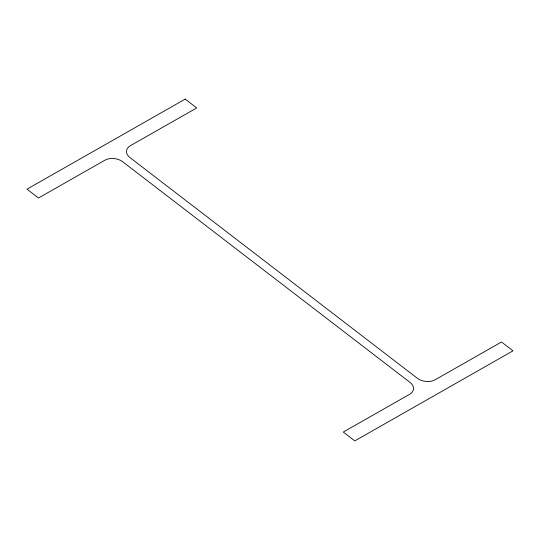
<?xml version="1.0" encoding="UTF-8"?>
<svg xmlns="http://www.w3.org/2000/svg" width="540" height="540" viewBox="0 0 540 540"><rect width="100%" height="100%" fill="white"/><g stroke="black" fill="none" stroke-linecap="round" stroke-linejoin="round"><path stroke-width="0.81" d="M185.2 99.11L27 189.162L38.502 197.998L104.828 160.245A12.636 8.377 6.7 0 1 122.627 161.71L410.069 382.442A12.636 8.377 6.7 0 1 409.617 394.301L343.291 432.054L354.8 440.89L513 350.838L501.498 342.002L435.173 379.755A12.636 8.377 6.7 0 1 417.373 378.29L129.931 157.559A12.636 8.377 6.7 0 1 130.383 145.699L196.709 107.946L185.2 99.11"/></g></svg>
